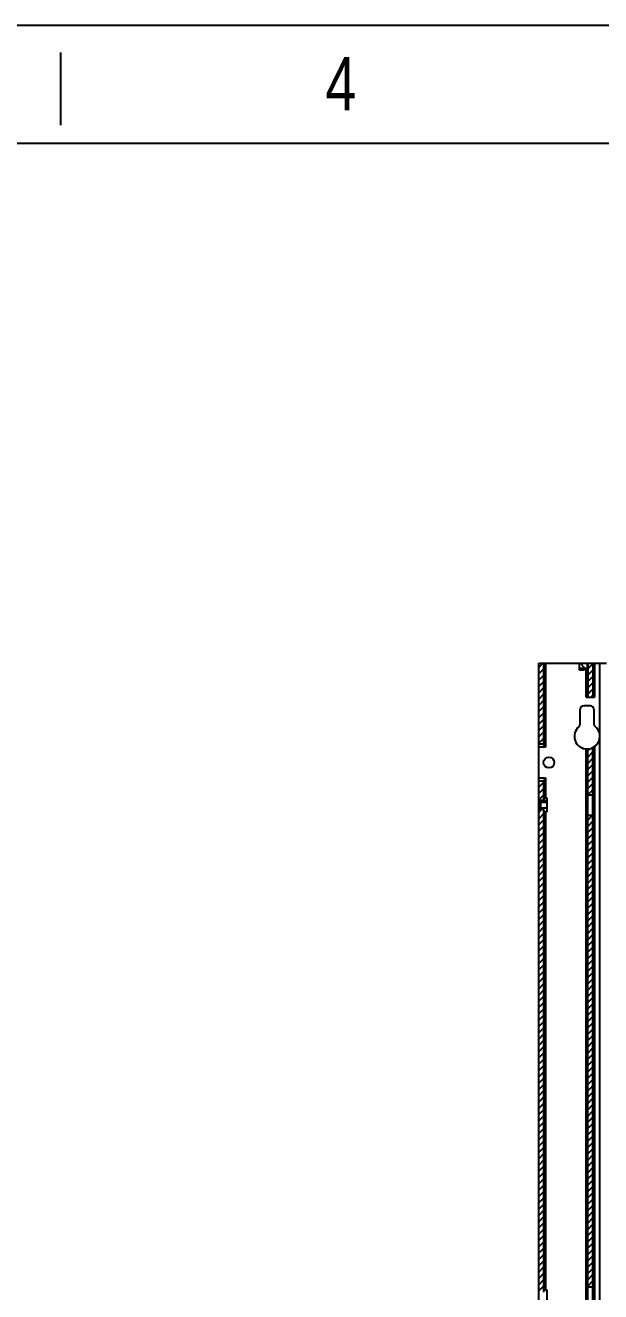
# Model space of a CAD drawing. Header units: millimetres. Extents: x -3132 to 28633, y 682 to 5849.
# Drawn here: x 14026 to 14365, y 2716 to 3462 of the extents above; entities that cross this region are included whole.
import ezdxf

# ---------------------------------------------------------------- set-up
doc = ezdxf.new("R2010")
doc.units = ezdxf.units.MM
doc.styles.add('CKSTANDARD', font='arial.ttf')
doc.styles.add('Roamns', font='romans.shx')

# ---------------------------------------------------------------- blocks, each defined once
blk = doc.blocks.new('standard template')
blk.add_line((9417.5, 30728.2), (9417.5, 30325.4))
blk.add_lwpolyline([(37962.6, 4700.3), (-97.5, 4700.3), (-97.5, 30879.2), (37962.6, 30879.2)], close=True)
at = {"color": 7}
blk.add_lwpolyline([(456.3, 6673.6), (456.3, 5963.9), (456.3, 5254.1), (456.3, 30225.9), (37408.8, 30225.9), (37408.8, 5254.1)], dxfattribs=at)
at = {"style": 'CKSTANDARD', "width": 0.75}
blk.add_text('4', height=294.8, dxfattribs=at).set_placement((10888, 30407.9))
at = {"style": 'Roamns'}
for tag, p in [('PAGE_NAME', (27466, 7593.7)), ('PROJECT_NAME', (27466, 6883.9)), ('DRAWN_NAME', (27466, 6174.1)), ('VERSION', (34241, 6174.1)), ('SELECT_DATA', (27466, 5464.4)), ('PAGE_NUMBER', (34241, 5464.4))]:
    blk.add_attdef(tag, p, '', height=284.5, dxfattribs=at)

msp = doc.modelspace()

# ---------------------------------------------------------------- linework, layer by layer
at = {"color": 2, "linetype": 'Continuous'}
for p, q in [((14328.754, 3083.682), (14331.243, 3086.171)), ((14356.077, 3083.171), (14353.077, 3086.171)), ((14357.554, 3085.406), (14356.79, 3086.171)), ((14357.654, 3082.883), (14360.654, 3085.883)), ((14328.754, 3079.97), (14331.754, 3082.97)), ((14328.754, 3076.257), (14331.754, 3079.257)), ((14357.654, 3079.171), (14360.654, 3082.171)), ((14357.654, 3075.459), (14360.654, 3078.459)), ((14328.754, 3072.545), (14331.754, 3075.545)), ((14328.754, 3068.833), (14331.754, 3071.833)), ((14357.654, 3071.746), (14360.654, 3074.746)), ((14357.654, 3068.034), (14360.654, 3071.034)), ((14328.754, 3065.12), (14331.754, 3068.12)), ((14328.754, 3061.408), (14331.754, 3064.408)), ((14359.503, 3066.171), (14360.654, 3067.322)), ((14328.754, 3057.696), (14331.754, 3060.696)), ((14328.754, 3053.983), (14331.754, 3056.983)), ((14328.754, 3050.271), (14331.754, 3053.271)), ((14328.754, 3046.559), (14331.754, 3049.559)), ((14328.754, 3042.846), (14331.754, 3045.846)), ((14328.754, 3039.134), (14331.754, 3042.134)), ((14357.654, 3034.623), (14358.882, 3035.851)), ((14357.654, 3030.911), (14360.654, 3033.911)), ((14357.654, 3027.199), (14360.654, 3030.199)), ((14357.654, 3023.486), (14360.654, 3026.486)), ((14328.754, 3013.148), (14331.754, 3016.148)), ((14357.654, 3019.774), (14360.654, 3022.774)), ((14357.654, 3016.062), (14360.654, 3019.062)), ((14328.754, 3009.436), (14331.754, 3012.436)), ((14328.754, 3005.723), (14331.754, 3008.723)), ((14357.654, 3012.349), (14360.654, 3015.349)), ((14357.688, 3008.671), (14360.654, 3011.637)), ((14332.977, 3004.321), (14331.754, 3006.438)), ((14328.754, 2998.299), (14330.426, 2999.971)), ((14328.754, 2994.586), (14331.754, 2997.586)), ((14328.754, 2990.874), (14331.754, 2993.874)), ((14331.307, 2999.981), (14330.707, 3001.021)), ((14332.064, 2998.671), (14331.754, 2999.207)), ((14357.654, 2993.788), (14360.537, 2996.671)), ((14328.754, 2987.162), (14331.754, 2990.162)), ((14328.754, 2983.449), (14331.754, 2986.449)), ((14357.654, 2990.076), (14360.654, 2993.076)), ((14357.654, 2986.363), (14360.654, 2989.363)), ((14328.754, 2979.737), (14331.754, 2982.737)), ((14328.754, 2976.025), (14331.754, 2979.025)), ((14357.654, 2982.651), (14360.654, 2985.651)), ((14357.654, 2978.939), (14360.654, 2981.939)), ((14328.754, 2972.313), (14331.754, 2975.313)), ((14328.754, 2968.6), (14331.754, 2971.6)), ((14357.654, 2975.226), (14360.654, 2978.226)), ((14357.654, 2971.514), (14360.654, 2974.514)), ((14328.754, 2964.888), (14331.754, 2967.888)), ((14328.754, 2961.176), (14331.754, 2964.176)), ((14357.654, 2967.802), (14360.654, 2970.802)), ((14357.654, 2964.089), (14360.654, 2967.089)), ((14328.754, 2957.463), (14331.754, 2960.463)), ((14328.754, 2953.751), (14331.754, 2956.751)), ((14357.654, 2960.377), (14360.654, 2963.377)), ((14357.654, 2956.665), (14360.654, 2959.665)), ((14328.754, 2950.039), (14331.754, 2953.039)), ((14328.754, 2946.326), (14331.754, 2949.326)), ((14357.654, 2952.953), (14360.654, 2955.953)), ((14357.654, 2949.24), (14360.654, 2952.24)), ((14328.754, 2942.614), (14331.754, 2945.614)), ((14328.754, 2938.902), (14331.754, 2941.902)), ((14357.654, 2945.528), (14360.654, 2948.528)), ((14357.654, 2941.816), (14360.654, 2944.816)), ((14328.754, 2935.189), (14331.754, 2938.189)), ((14328.754, 2931.477), (14331.754, 2934.477)), ((14357.654, 2938.103), (14360.654, 2941.103)), ((14357.654, 2934.391), (14360.654, 2937.391)), ((14328.754, 2927.765), (14331.754, 2930.765)), ((14328.754, 2924.053), (14331.754, 2927.053)), ((14357.654, 2930.679), (14360.654, 2933.679)), ((14357.654, 2926.966), (14360.654, 2929.966)), ((14328.754, 2920.34), (14331.754, 2923.34)), ((14328.754, 2916.628), (14331.754, 2919.628)), ((14357.654, 2923.254), (14360.654, 2926.254)), ((14357.654, 2919.542), (14360.654, 2922.542)), ((14328.754, 2912.916), (14331.754, 2915.916)), ((14328.754, 2909.203), (14331.754, 2912.203)), ((14357.654, 2915.829), (14360.654, 2918.829)), ((14357.654, 2912.117), (14360.654, 2915.117)), ((14328.754, 2905.491), (14331.754, 2908.491)), ((14328.754, 2901.779), (14331.754, 2904.779)), ((14357.654, 2908.405), (14360.654, 2911.405)), ((14357.654, 2904.692), (14360.654, 2907.692)), ((14328.754, 2898.066), (14331.754, 2901.066)), ((14328.754, 2894.354), (14331.754, 2897.354)), ((14357.654, 2900.98), (14360.654, 2903.98)), ((14357.654, 2897.268), (14360.654, 2900.268)), ((14328.754, 2890.642), (14331.754, 2893.642)), ((14328.754, 2886.929), (14331.754, 2889.929)), ((14357.654, 2893.556), (14360.654, 2896.556)), ((14357.654, 2889.843), (14360.654, 2892.843)), ((14328.754, 2883.217), (14331.754, 2886.217)), ((14328.754, 2879.505), (14331.754, 2882.505)), ((14357.654, 2886.131), (14360.654, 2889.131)), ((14357.654, 2882.419), (14360.654, 2885.419)), ((14357.654, 2878.706), (14360.654, 2881.706)), ((14328.754, 2875.792), (14331.754, 2878.792)), ((14328.754, 2872.08), (14331.754, 2875.08)), ((14357.654, 2874.994), (14360.654, 2877.994)), ((14357.654, 2871.282), (14360.654, 2874.282)), ((14328.754, 2868.368), (14331.754, 2871.368)), ((14328.754, 2864.656), (14331.754, 2867.656)), ((14357.654, 2867.569), (14360.654, 2870.569)), ((14357.654, 2863.857), (14360.654, 2866.857)), ((14328.754, 2860.943), (14331.754, 2863.943)), ((14328.754, 2857.231), (14331.754, 2860.231)), ((14357.654, 2860.145), (14360.654, 2863.145)), ((14357.654, 2856.432), (14360.654, 2859.432)), ((14328.754, 2853.519), (14331.754, 2856.519)), ((14328.754, 2849.806), (14331.754, 2852.806)), ((14357.654, 2852.72), (14360.654, 2855.72)), ((14357.654, 2849.008), (14360.654, 2852.008)), ((14328.754, 2846.094), (14331.754, 2849.094)), ((14328.754, 2842.382), (14331.754, 2845.382)), ((14357.654, 2845.296), (14360.654, 2848.296)), ((14357.654, 2841.583), (14360.654, 2844.583)), ((14328.754, 2838.669), (14331.754, 2841.669)), ((14328.754, 2834.957), (14331.754, 2837.957)), ((14357.654, 2837.871), (14360.654, 2840.871)), ((14357.654, 2834.159), (14360.654, 2837.159)), ((14328.754, 2831.245), (14331.754, 2834.245)), ((14328.754, 2827.532), (14331.754, 2830.532)), ((14357.654, 2830.446), (14360.654, 2833.446)), ((14357.654, 2826.734), (14360.654, 2829.734)), ((14328.754, 2823.82), (14331.754, 2826.82)), ((14328.754, 2820.108), (14331.754, 2823.108)), ((14357.654, 2823.022), (14360.654, 2826.022)), ((14357.654, 2819.309), (14360.654, 2822.309)), ((14328.754, 2816.396), (14331.754, 2819.396)), ((14328.754, 2812.683), (14331.754, 2815.683)), ((14357.654, 2815.597), (14360.654, 2818.597)), ((14357.654, 2811.885), (14360.654, 2814.885)), ((14328.754, 2808.971), (14331.754, 2811.971)), ((14328.754, 2805.259), (14331.754, 2808.259)), ((14357.654, 2808.172), (14360.654, 2811.172)), ((14357.654, 2804.46), (14360.654, 2807.46)), ((14328.754, 2801.546), (14331.754, 2804.546)), ((14328.754, 2797.834), (14331.754, 2800.834)), ((14357.654, 2800.748), (14360.654, 2803.748)), ((14357.654, 2797.035), (14360.654, 2800.035)), ((14328.754, 2794.122), (14331.754, 2797.122)), ((14328.754, 2790.409), (14331.754, 2793.409)), ((14357.654, 2793.323), (14360.654, 2796.323)), ((14357.654, 2789.611), (14360.654, 2792.611)), ((14328.754, 2786.697), (14331.754, 2789.697)), ((14328.754, 2782.985), (14331.754, 2785.985)), ((14357.654, 2785.899), (14360.654, 2788.899)), ((14357.654, 2782.186), (14360.654, 2785.186)), ((14328.754, 2779.272), (14331.754, 2782.272)), ((14328.754, 2775.56), (14331.754, 2778.56)), ((14357.654, 2778.474), (14360.654, 2781.474)), ((14357.654, 2774.762), (14360.654, 2777.762)), ((14328.754, 2771.848), (14331.754, 2774.848)), ((14328.754, 2768.135), (14331.754, 2771.135)), ((14357.654, 2771.049), (14360.654, 2774.049)), ((14357.654, 2767.337), (14360.654, 2770.337)), ((14328.754, 2764.423), (14331.754, 2767.423)), ((14328.754, 2760.711), (14331.754, 2763.711)), ((14357.654, 2763.625), (14360.654, 2766.625)), ((14357.654, 2759.912), (14360.654, 2762.912)), ((14328.754, 2756.999), (14331.754, 2759.999)), ((14328.754, 2753.286), (14331.754, 2756.286)), ((14357.654, 2756.2), (14360.654, 2759.2)), ((14357.654, 2752.488), (14360.654, 2755.488)), ((14328.754, 2749.574), (14331.754, 2752.574)), ((14328.754, 2745.862), (14331.754, 2748.862)), ((14357.654, 2748.775), (14360.654, 2751.775)), ((14357.654, 2745.063), (14360.654, 2748.063)), ((14328.754, 2742.149), (14331.754, 2745.149)), ((14328.754, 2738.437), (14331.754, 2741.437)), ((14357.654, 2741.351), (14360.654, 2744.351)), ((14357.654, 2737.639), (14360.654, 2740.639)), ((14328.754, 2734.725), (14331.754, 2737.725)), ((14328.754, 2731.012), (14331.754, 2734.012)), ((14357.654, 2733.926), (14360.654, 2736.926)), ((14357.654, 2730.214), (14360.654, 2733.214)), ((14328.754, 2727.3), (14331.754, 2730.3)), ((14328.754, 2723.588), (14331.754, 2726.588)), ((14357.654, 2726.502), (14360.654, 2729.502)), ((14357.654, 2722.789), (14360.654, 2725.789)), ((14328.754, 2719.875), (14331.754, 2722.875)), ((14328.754, 2716.163), (14331.754, 2719.163)), ((14357.654, 2719.077), (14360.654, 2722.077)), ((14333.754, 2716.369), (14333.58, 2716.671))]:
    msp.add_line(p, q, dxfattribs=at)
at = {"color": 7, "linetype": 'Continuous'}
for p, q in [((14328.754, 2339.171), (14328.754, 3086.171)), ((14328.754, 3086.171), (14357.554, 3086.171)), ((14331.754, 3038.403), (14331.754, 3086.171)), ((14332.754, 3086.171), (14332.754, 3036.671)), ((14352.754, 3082.171), (14352.754, 3086.171)), ((14357.554, 3083.171), (14357.554, 3086.171)), ((14357.654, 3086.171), (14357.654, 3066.171)), ((14357.654, 3086.171), (14368.754, 3086.171)), ((14360.654, 3086.171), (14360.654, 3066.171)), ((14361.654, 3086.171), (14361.654, 3066.171)), ((14364.754, 2339.171), (14364.754, 3086.171)), ((14357.554, 3083.171), (14352.754, 3083.171)), ((14355.554, 3082.171), (14352.754, 3082.171)), ((14356.654, 3066.171), (14356.654, 3083.171)), ((14359.254, 3061.171), (14355.254, 3061.171)), ((14356.654, 3066.171), (14361.654, 3066.171)), ((14353.254, 3050.536), (14353.254, 3059.171)), ((14361.254, 3059.171), (14361.254, 3050.536)), ((14328.754, 3038.671), (14331.754, 3038.671)), ((14332.754, 3036.671), (14328.754, 3036.671)), ((14356.654, 2379.271), (14356.654, 3035.695)), ((14357.654, 2379.271), (14357.654, 3035.681)), ((14360.654, 2379.271), (14360.654, 3036.486)), ((14361.654, 3037.097), (14361.654, 2379.271)), ((14328.754, 3018.671), (14332.754, 3018.671)), ((14331.754, 3016.671), (14328.754, 3016.671)), ((14331.754, 3005.361), (14331.754, 3016.939)), ((14332.754, 3018.671), (14332.754, 3006.671)), ((14357.654, 3008.671), (14360.654, 3008.671)), ((14331.754, 3005.371), (14328.754, 3005.371)), ((14329.754, 2999.981), (14329.754, 3005.361)), ((14331.754, 3005.361), (14329.754, 3005.361)), ((14330.054, 3004.321), (14329.754, 3004.621)), ((14330.054, 3001.021), (14330.054, 3004.321)), ((14330.054, 3004.321), (14333.754, 3004.321)), ((14333.754, 3006.671), (14331.754, 3006.671)), ((14333.754, 2998.671), (14333.754, 3006.671)), ((14331.754, 2999.971), (14328.754, 2999.971)), ((14330.054, 3001.021), (14329.754, 3000.721)), ((14331.754, 2999.981), (14329.754, 2999.981)), ((14330.054, 3001.021), (14333.754, 3001.021)), ((14331.754, 2715.361), (14331.754, 2999.981)), ((14333.754, 2998.671), (14331.754, 2998.671)), ((14332.754, 2998.671), (14332.754, 2716.671)), ((14357.654, 2996.671), (14360.654, 2996.671)), ((14357.654, 2718.671), (14360.654, 2718.671)), ((14333.754, 2716.671), (14331.754, 2716.671)), ((14333.754, 2708.671), (14333.754, 2716.671))]:
    msp.add_line(p, q, dxfattribs=at)
for points in [[(14332.754, 3036.671), (14332.321, 3037.291), (14332.028, 3037.745), (14331.835, 3038.106), (14331.754, 3038.403)], [(14332.754, 3018.671), (14332.209, 3017.883), (14331.895, 3017.361), (14331.754, 3016.939)]]:
    msp.add_lwpolyline(points, dxfattribs=at)
msp.add_circle((14334.754, 3027.671), 3.15, dxfattribs=at)
for centre, radius, start, end in [((14355.254, 3059.171), 2, 90, 180), ((14359.254, 3059.171), 2, 0, 90), ((14357.254, 3043.171), 7.5, 129.24608, 50.833289), ((14351.254, 3050.536), 2, 309.166711, 0), ((14363.254, 3050.536), 2, 180, 230.833289)]:
    msp.add_arc(centre, radius, start, end, dxfattribs=at)
msp.add_ellipse((14356.554, 3082.171), major_axis=(0, 1), ratio=1, start_param=0, end_param=1.5707963, dxfattribs=at)

# ---------------------------------------------------------------- block references
at = {"lineweight": -3, "transparency": 33554595, "xscale": 0.1062003192476745, "yscale": 0.1062003192476745, "zscale": 0.1062003192476745}
msp.add_blockref('standard template', (13046.732, 182.912), dxfattribs=at)

doc.saveas('drawing.dxf')
